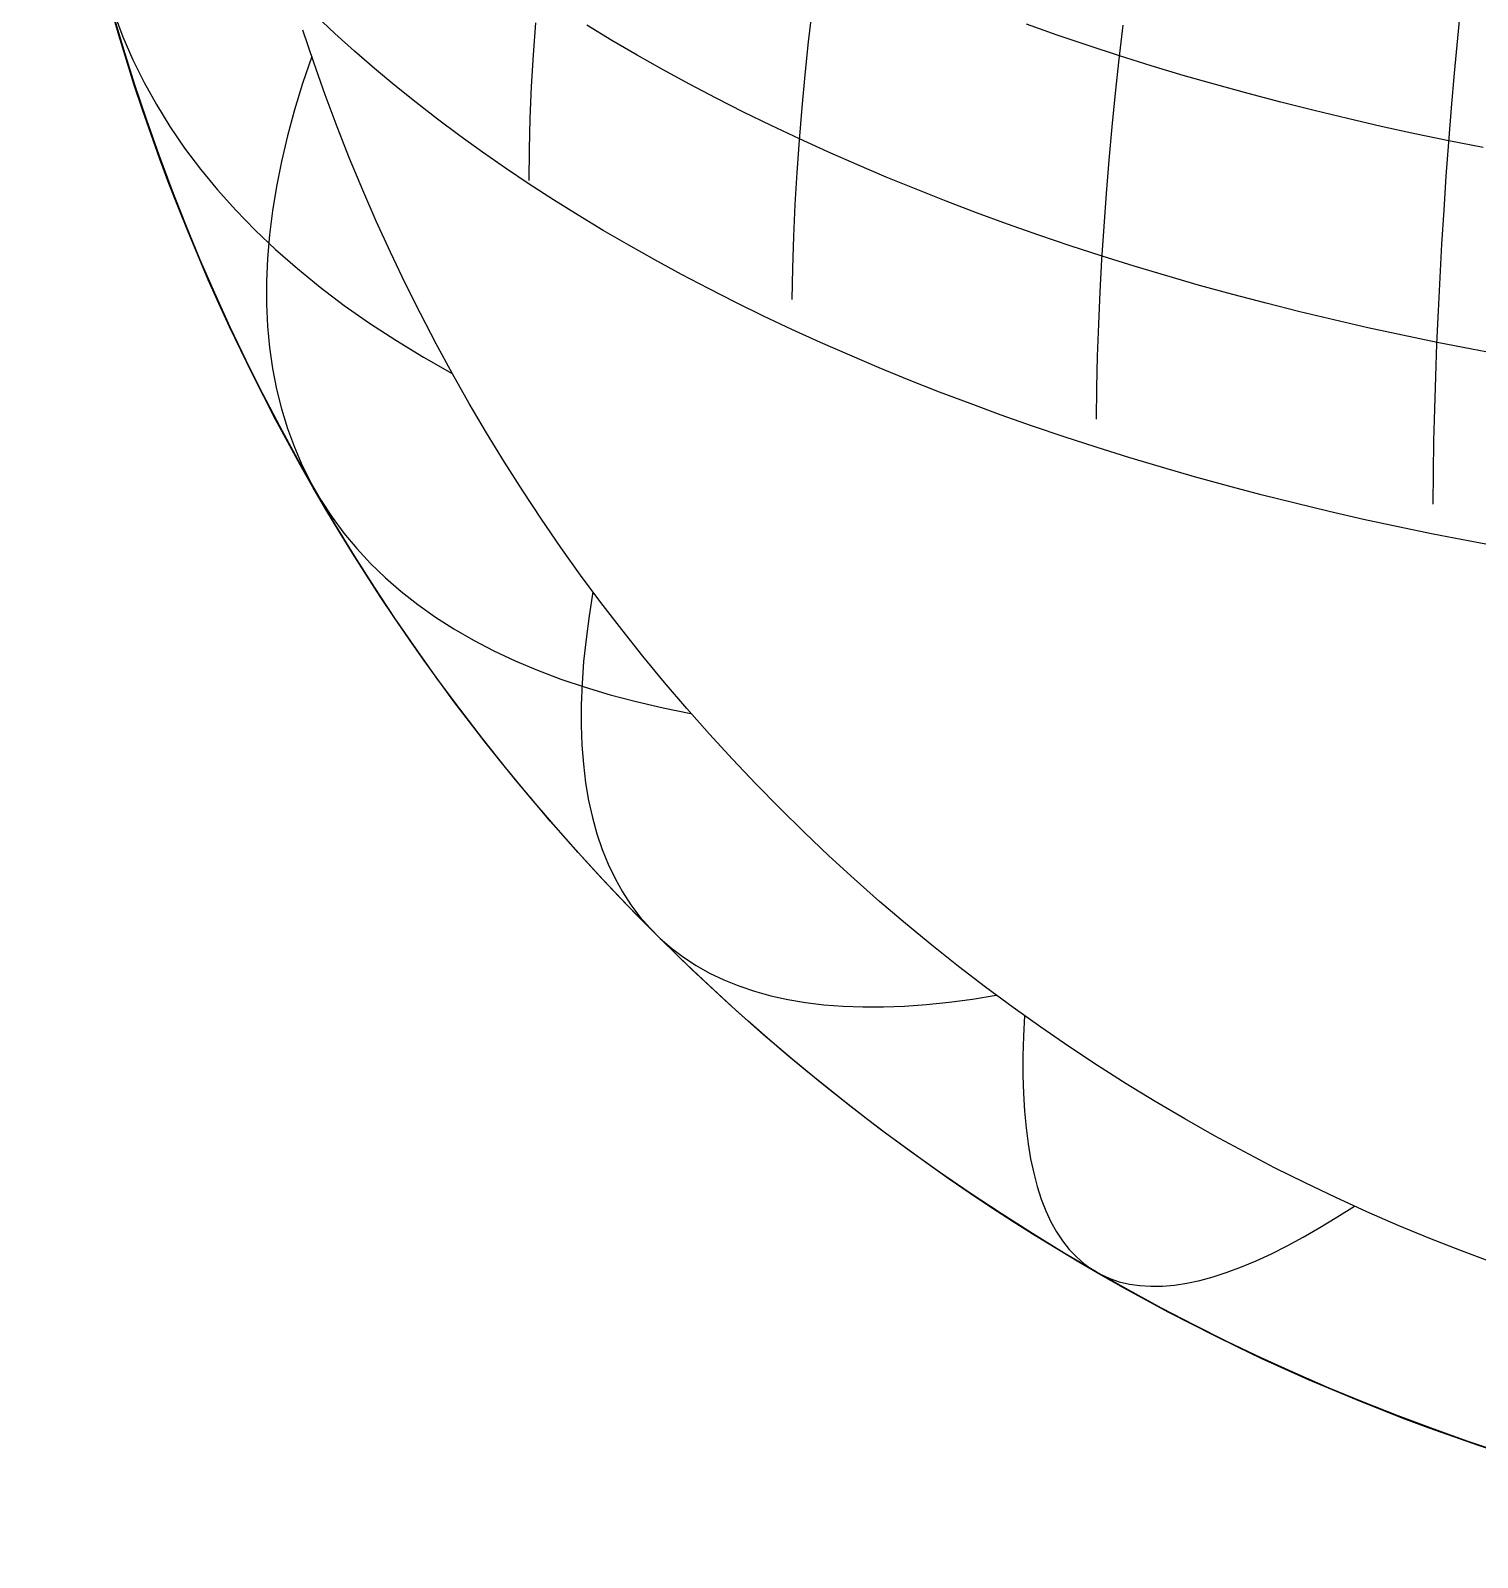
# Model space of a CAD drawing. Header units: millimetres. Extents: x -85 to 85, y -85 to 85.
# Drawn here: x -85 to -27.3, y -85 to -24.1 of the extents above; entities that cross this region are included whole.
import ezdxf

# ---------------------------------------------------------------- set-up
doc = ezdxf.new("R2010")
doc.units = ezdxf.units.MM
for name, color, linetype in [('CUT_OUTER', 1, 'Continuous'), ('ENGRAVE', 7, 'Continuous'), ('ENGRAVE_FINE', 8, 'Continuous')]:
    doc.layers.add(name, color=color, linetype=linetype)

msp = doc.modelspace()

# ---------------------------------------------------------------- linework, layer by layer
at = {"layer": 'CUT_OUTER'}
msp.add_circle((0, 0), 85, dxfattribs=at)
at = {"layer": 'ENGRAVE'}
for points in [[(-26.2664, -80.8398), (-27.6733, -80.3691), (-29.0717, -79.8739), (-30.4613, -79.3543), (-31.8416, -78.8106), (-33.2121, -78.2429), (-34.5726, -77.6514), (-35.9226, -77.0362), (-37.2615, -76.3975), (-38.5892, -75.7356), (-39.9051, -75.0505), (-41.2088, -74.3427), (-42.5, -73.6122), (-43.7782, -72.8592), (-45.0431, -72.0841), (-46.2943, -71.287), (-47.5314, -70.4682), (-48.754, -69.6279), (-49.9617, -68.7664), (-51.1543, -67.884), (-52.3312, -66.9809), (-53.4922, -66.0574), (-54.6369, -65.1138), (-55.765, -64.1503), (-56.8761, -63.1673), (-57.9699, -62.1651), (-59.046, -61.1439), (-60.1041, -60.1041), (-61.1439, -59.046), (-62.1651, -57.9699), (-63.1673, -56.8761), (-64.1503, -55.765), (-65.1138, -54.6369), (-66.0574, -53.4922), (-66.9809, -52.3312), (-67.884, -51.1543), (-68.7664, -49.9617), (-69.6279, -48.754), (-70.4682, -47.5314), (-71.287, -46.2943), (-72.0841, -45.0431), (-72.8592, -43.7782), (-73.6122, -42.5), (-74.3427, -41.2088), (-75.0505, -39.9051), (-75.7356, -38.5892), (-76.3975, -37.2615), (-77.0362, -35.9226), (-77.6514, -34.5726), (-78.2429, -33.2121), (-78.8106, -31.8416), (-79.3543, -30.4613), (-79.8739, -29.0717), (-80.3691, -27.6733), (-80.8398, -26.2664), (-81.2859, -24.8516), (-81.7072, -23.4292)], [(-26.2664, -44.7165), (-27.6733, -44.4561), (-29.0717, -44.1822), (-30.4613, -43.8948), (-31.8416, -43.594), (-33.2121, -43.28), (-34.5726, -42.9528), (-35.9226, -42.6125), (-37.2615, -42.2592), (-38.5892, -41.8931), (-39.9051, -41.5142), (-41.2088, -41.1226), (-42.5, -40.7185), (-43.7782, -40.302), (-45.0431, -39.8733), (-46.2943, -39.4323), (-47.5314, -38.9794), (-48.754, -38.5146), (-49.9617, -38.0381), (-51.1543, -37.55), (-52.3312, -37.0504), (-53.4922, -36.5396), (-54.6369, -36.0176), (-55.765, -35.4847), (-56.8761, -34.9409), (-57.9699, -34.3866), (-59.046, -33.8217), (-60.1041, -33.2465), (-61.1439, -32.6612), (-62.1651, -32.066), (-63.1673, -31.461), (-64.1503, -30.8464), (-65.1138, -30.2224), (-66.0574, -29.5892), (-66.9809, -28.947), (-67.884, -28.2959), (-68.7664, -27.6363), (-69.6279, -26.9682), (-70.4682, -26.292), (-71.287, -25.6077), (-72.0841, -24.9156), (-72.8592, -24.2159), (-73.6122, -23.5088)]]:
    msp.add_lwpolyline(points, dxfattribs=at)
at = {"layer": 'ENGRAVE_FINE'}
for points in [[(-29.0676, -42.9876), (-29.0547, -41.7325), (-29.0329, -40.4646), (-29.0022, -39.1844), (-28.9628, -37.8923), (-28.9145, -36.5886), (-28.8574, -35.2738), (-28.7915, -33.9483), (-28.7168, -32.6124), (-28.6334, -31.2665), (-28.5413, -29.9112), (-28.4405, -28.5467), (-28.331, -27.1735), (-28.2129, -25.7921), (-28.0862, -24.4028), (-27.9509, -23.0061), (-27.8071, -21.6023), (-27.6549, -20.192), (-27.4942, -18.7755), (-27.3251, -17.3533), (-27.1478, -15.9259)], [(-81.6663, -23.4184), (-81.3156, -24.3478), (-80.9177, -25.2635), (-80.4726, -26.1653), (-79.9806, -27.0527), (-79.4416, -27.9253), (-78.8558, -28.7829), (-78.2232, -29.6251), (-77.5439, -30.4515), (-76.8179, -31.2617), (-76.0454, -32.0555), (-75.2263, -32.8324), (-74.3607, -33.5922), (-73.4485, -34.3345), (-72.4898, -35.0589), (-71.4844, -35.7651), (-70.4323, -36.4529), (-69.3334, -37.1218), (-68.1874, -37.7716)], [(-54.6293, -34.8267), (-54.605, -33.5752), (-54.5641, -32.3134), (-54.5065, -31.0419), (-54.4324, -29.7609), (-54.3417, -28.4708), (-54.2344, -27.172), (-54.1106, -25.865), (-53.9703, -24.55), (-53.8136, -23.2277)], [(-26.6605, -73.2491), (-27.9348, -72.7727), (-29.2006, -72.2741), (-30.4575, -71.7535), (-31.7052, -71.211), (-32.9431, -70.6468), (-34.1711, -70.0611), (-35.3886, -69.4541), (-36.5954, -68.8259), (-37.791, -68.1767), (-38.9751, -67.5068), (-40.1473, -66.8163), (-41.3073, -66.1054), (-42.4547, -65.3745), (-43.5891, -64.6236), (-44.7103, -63.853), (-45.8179, -63.063), (-46.9115, -62.2537), (-47.9909, -61.4255), (-49.0556, -60.5786), (-50.1054, -59.7132), (-51.1399, -58.8297), (-52.1588, -57.9282), (-53.1618, -57.0091), (-54.1487, -56.0726), (-55.119, -55.119), (-56.0726, -54.1487), (-57.0091, -53.1618), (-57.9282, -52.1588), (-58.8297, -51.1399), (-59.7132, -50.1054), (-60.5786, -49.0556), (-61.4255, -47.9909), (-62.2537, -46.9115), (-63.063, -45.8179), (-63.853, -44.7103), (-64.6236, -43.5891), (-65.3745, -42.4547), (-66.1054, -41.3073), (-66.8163, -40.1473), (-67.5068, -38.9751), (-68.1767, -37.791), (-68.8259, -36.5954), (-69.4541, -35.3886), (-70.0611, -34.1711), (-70.6468, -32.9431), (-71.211, -31.7052), (-71.7535, -30.4575), (-72.2741, -29.2006), (-72.7727, -27.9348), (-73.2491, -26.6605), (-73.7033, -25.3781), (-74.135, -24.0879)], [(-26.6605, -73.2491), (-27.9348, -72.7727), (-29.2006, -72.2741), (-30.4575, -71.7535), (-31.7052, -71.211), (-32.9431, -70.6468), (-34.1711, -70.0611), (-35.3886, -69.4541), (-36.5954, -68.8259), (-37.791, -68.1767), (-38.9751, -67.5068), (-40.1473, -66.8163), (-41.3073, -66.1054), (-42.4547, -65.3745), (-43.5891, -64.6236), (-44.7103, -63.853), (-45.8179, -63.063), (-46.9115, -62.2537), (-47.9909, -61.4255), (-49.0556, -60.5786), (-50.1054, -59.7132), (-51.1399, -58.8297), (-52.1588, -57.9282), (-53.1618, -57.0091), (-54.1487, -56.0726), (-55.119, -55.119), (-56.0726, -54.1487), (-57.0091, -53.1618), (-57.9282, -52.1588), (-58.8297, -51.1399), (-59.7132, -50.1054), (-60.5786, -49.0556), (-61.4255, -47.9909), (-62.2537, -46.9115), (-63.063, -45.8179), (-63.853, -44.7103), (-64.6236, -43.5891), (-65.3745, -42.4547), (-66.1054, -41.3073), (-66.8163, -40.1473), (-67.5068, -38.9751), (-68.1767, -37.791), (-68.8259, -36.5954), (-69.4541, -35.3886), (-70.0611, -34.1711), (-70.6468, -32.9431), (-71.211, -31.7052), (-71.7535, -30.4575), (-72.2741, -29.2006), (-72.7727, -27.9348), (-73.2491, -26.6605), (-73.7033, -25.3781), (-74.135, -24.0879)], [(-65.1137, -30.0831), (-65.1015, -28.8416), (-65.0695, -27.5914), (-65.0177, -26.3327), (-64.9461, -25.0661), (-64.8547, -23.7918)], [(-26.1226, -37.0696), (-27.5217, -36.8107), (-28.9125, -36.5383), (-30.2944, -36.2525), (-31.6671, -35.9534), (-33.0302, -35.641), (-34.3832, -35.3156), (-35.7258, -34.9772), (-37.0574, -34.6258), (-38.3778, -34.2617), (-39.6865, -33.8849), (-40.9831, -33.4955), (-42.2672, -33.0936), (-43.5384, -32.6794), (-44.7964, -32.253), (-46.0407, -31.8145), (-47.271, -31.364), (-48.4869, -30.9018), (-49.6881, -30.4279), (-50.874, -29.9424), (-52.0445, -29.4456), (-53.1992, -28.9376), (-54.3376, -28.4185), (-55.4595, -27.8884), (-56.5645, -27.3477), (-57.6523, -26.7963), (-58.7225, -26.2345), (-59.7748, -25.6625), (-60.8089, -25.0804), (-61.8245, -24.4885), (-62.8213, -23.8868)], [(-27.0686, -28.762), (-28.4364, -28.494), (-29.7956, -28.2129), (-31.1457, -27.9188), (-32.4864, -27.6116), (-33.8171, -27.2915), (-35.1376, -26.9587), (-36.4473, -26.6131), (-37.7459, -26.255), (-39.0331, -25.8843), (-40.3083, -25.5013), (-41.5713, -25.1061), (-42.8216, -24.6987), (-44.0588, -24.2793), (-45.2827, -23.848)], [(-42.4948, -39.6014), (-42.4766, -38.3485), (-42.4456, -37.0839), (-42.4016, -35.8081), (-42.3447, -34.5213), (-42.2749, -33.224), (-42.1922, -31.9166), (-42.0967, -30.5995), (-41.9883, -29.2731), (-41.8672, -27.9377), (-41.7333, -26.5938), (-41.5866, -25.2419), (-41.4274, -23.8822)], [(-73.7857, -25.1374), (-74.1494, -26.211), (-74.4722, -27.2656), (-74.7543, -28.3013), (-74.9957, -29.3178), (-75.1967, -30.3151), (-75.3571, -31.293), (-75.4773, -32.2513), (-75.5571, -33.19), (-75.5968, -34.1088), (-75.5965, -35.0074), (-75.5561, -35.8858), (-75.4758, -36.7436), (-75.3557, -37.5807), (-75.1959, -38.3968), (-74.9965, -39.1917), (-74.7576, -39.9651), (-74.4794, -40.7169), (-74.1618, -41.4468), (-73.8051, -42.1545), (-73.4094, -42.8399), (-72.9749, -43.5026), (-72.5016, -44.1426), (-71.9896, -44.7594), (-71.4393, -45.3531), (-70.8506, -45.9232), (-70.2237, -46.4696), (-69.5588, -46.9922), (-68.856, -47.4906), (-68.1156, -47.9647), (-67.3375, -48.4144), (-66.522, -48.8394), (-65.6691, -49.2396), (-64.7791, -49.6147), (-63.8519, -49.9647), (-62.8878, -50.2893), (-61.8868, -50.5885), (-60.8488, -50.862), (-59.7741, -51.1098), (-58.6625, -51.3316)], [(-62.5718, -46.4864), (-62.7258, -47.4408), (-62.8494, -48.3681), (-62.9427, -49.2685), (-63.0055, -50.1418), (-63.038, -50.9878), (-63.04, -51.8064), (-63.0116, -52.5976), (-62.9528, -53.3611), (-62.8636, -54.0968), (-62.744, -54.8046), (-62.594, -55.4842), (-62.4138, -56.1356), (-62.2034, -56.7586), (-61.9628, -57.3529), (-61.6921, -57.9185), (-61.3914, -58.4552), (-61.0608, -58.9629), (-60.7003, -59.4414), (-60.3102, -59.8905), (-59.8905, -60.3102), (-59.4414, -60.7003), (-58.9629, -61.0608), (-58.4552, -61.3914), (-57.9185, -61.6921), (-57.3529, -61.9628), (-56.7586, -62.2034), (-56.1356, -62.4138), (-55.4842, -62.594), (-54.8046, -62.744), (-54.0968, -62.8636), (-53.3611, -62.9528), (-52.5976, -63.0116), (-51.8064, -63.04), (-50.9878, -63.038), (-50.1418, -63.0055), (-49.2685, -62.9427), (-48.3681, -62.8494), (-47.4408, -62.7258), (-46.4864, -62.5718)], [(-45.3694, -63.3864), (-45.408, -64.2127), (-45.4268, -65.0072), (-45.4257, -65.7699), (-45.4046, -66.5005), (-45.3634, -67.199), (-45.3021, -67.8651), (-45.2206, -68.4986), (-45.1189, -69.0995), (-44.997, -69.6675), (-44.8549, -70.2025), (-44.6925, -70.7043), (-44.5099, -71.1727), (-44.3071, -71.6078), (-44.0842, -72.0092), (-43.8411, -72.377), (-43.578, -72.7109), (-43.2948, -73.0109), (-42.9918, -73.277), (-42.6689, -73.509), (-42.3262, -73.7068), (-41.9638, -73.8705), (-41.5819, -73.9999), (-41.1805, -74.0951), (-40.7597, -74.156), (-40.3197, -74.1826), (-39.8606, -74.175), (-39.3824, -74.1331), (-38.8854, -74.057), (-38.3697, -73.9467), (-37.8353, -73.8023), (-37.2824, -73.6239), (-36.7112, -73.4115), (-36.1218, -73.1653), (-35.5143, -72.8853), (-34.8889, -72.5718), (-34.2455, -72.2247), (-33.5845, -71.8443), (-32.9058, -71.4308), (-32.2096, -70.9842)]]:
    msp.add_lwpolyline(points, dxfattribs=at)

doc.saveas('drawing.dxf')
